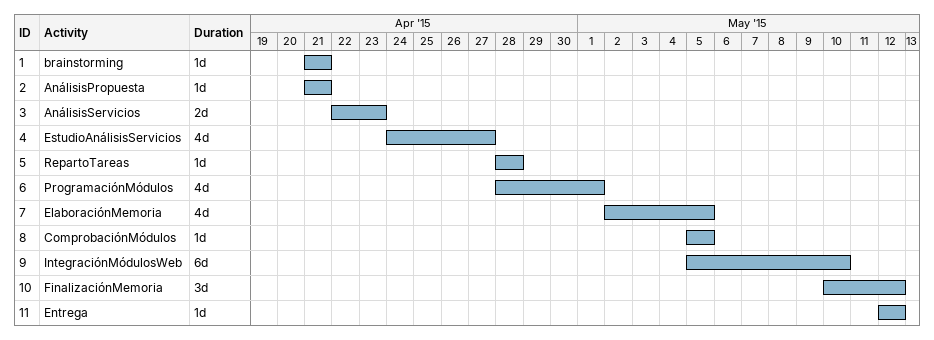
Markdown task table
| ID | Task | Duration | Start | Finish |
|---|---|---|---|---|
| 1 | brainstorming | 1d | 2015-04-21 | 2015-04-21 |
| 2 | AnálisisPropuesta | 1d | 2015-04-21 | 2015-04-21 |
| 3 | AnálisisServicios | 2d | 2015-04-22 | 2015-04-23 |
| 4 | EstudioAnálisisServicios | 4d | 2015-04-24 | 2015-04-27 |
| 5 | RepartoTareas | 1d | 2015-04-28 | 2015-04-28 |
| 6 | ProgramaciónMódulos | 4d | 2015-04-28 | 2015-05-01 |
| 7 | ElaboraciónMemoria | 4d | 2015-05-02 | 2015-05-05 |
| 8 | ComprobaciónMódulos | 1d | 2015-05-05 | 2015-05-05 |
| 9 | IntegraciónMódulosWeb | 6d | 2015-05-05 | 2015-05-10 |
| 10 | FinalizaciónMemoria | 3d | 2015-05-10 | 2015-05-12 |
| 11 | Entrega | 1d | 2015-05-12 | 2015-05-12 |
